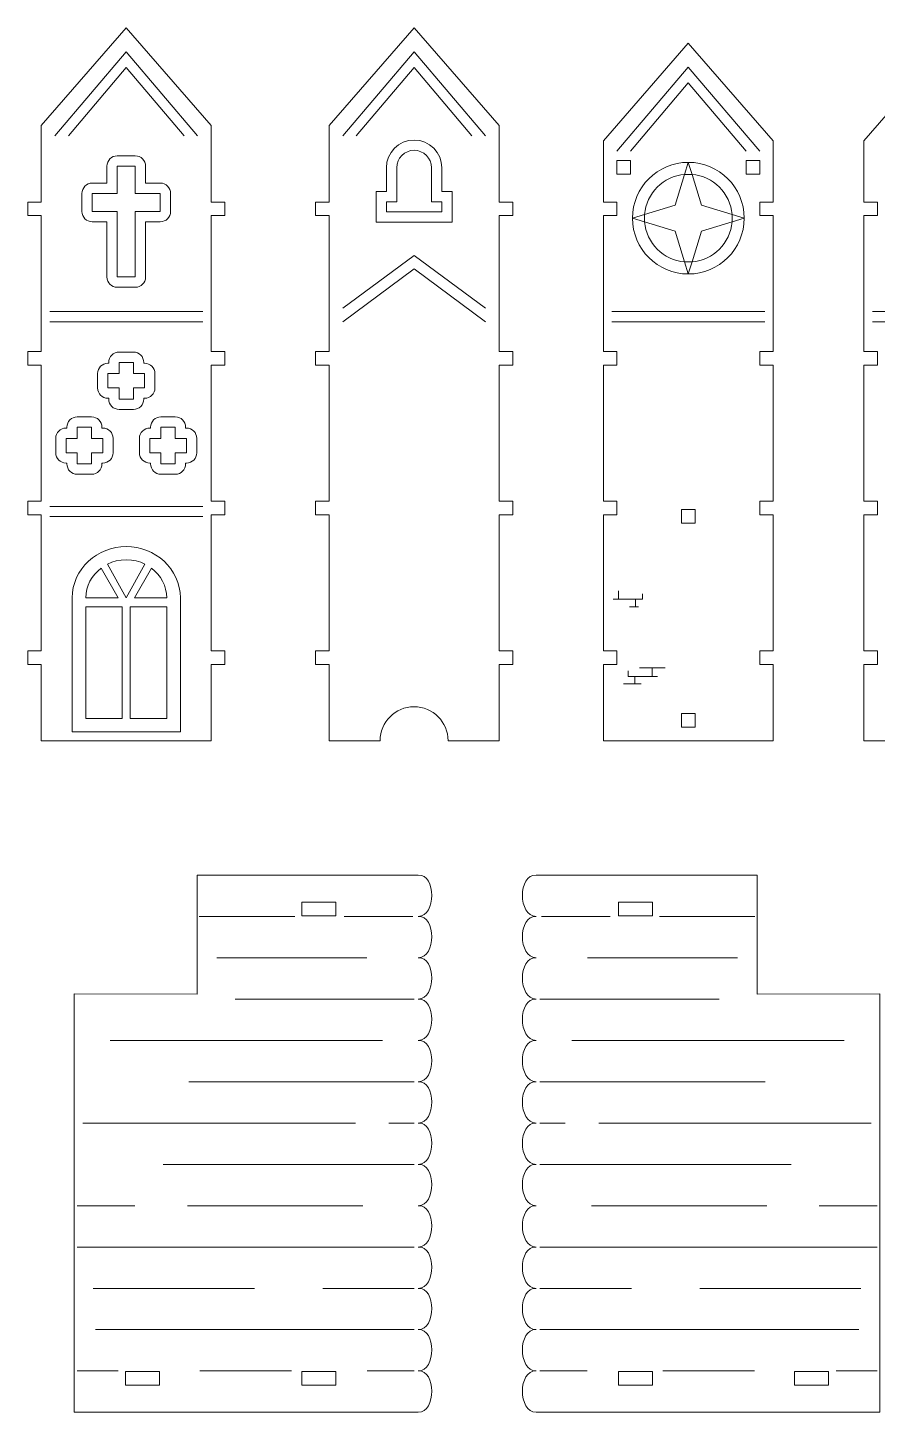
# Model space of a CAD drawing. Header units: millimetres. Extents: x -302 to 300, y -147 to 158.
# Drawn here: x -301.8 to -114.4, y -147.1 to 158.3 of the extents above; entities that cross this region are included whole.
import ezdxf

# ---------------------------------------------------------------- set-up
doc = ezdxf.new("R2010")
doc.units = ezdxf.units.MM
doc.header["$MEASUREMENT"] = 0
doc.layers.add('layer 1', color=7, linetype='Continuous')

msp = doc.modelspace()

# ---------------------------------------------------------------- linework, layer by layer
at = {"layer": 'layer 1', "color": 250, "lineweight": 9}
for points, knots in [([(-261.3289, 119.8328), (-261.3289, 125.2265), (-261.3289, 130.8281), (-261.3289, 136.6829), (-261.3289, 136.6829), (-280.079, 158.2836), (-280.079, 158.2836), (-280.079, 158.2836), (-298.8291, 136.6829), (-298.8291, 136.6829), (-298.8291, 130.8281), (-298.8291, 125.2264), (-298.8291, 119.8328), (-298.8291, 119.8328), (-301.8291, 119.8328), (-301.8291, 119.8328), (-301.8291, 119.8328), (-301.8291, 116.8328), (-301.8291, 116.8328), (-301.8291, 116.8328), (-298.8291, 116.8328), (-298.8291, 116.8328), (-298.8291, 106.1496), (-298.8291, 96.2718), (-298.8291, 86.8328), (-298.8291, 86.8328), (-301.8291, 86.8328), (-301.8291, 86.8328), (-301.8291, 86.8328), (-301.8291, 83.8328), (-301.8291, 83.8328), (-301.8291, 83.8328), (-298.8291, 83.8328), (-298.8291, 83.8328), (-298.8291, 73.5098), (-298.8291, 63.6742), (-298.8291, 53.8328), (-298.8291, 53.8328), (-301.8291, 53.8328), (-301.8291, 53.8328), (-301.8291, 53.8328), (-301.8291, 50.8328), (-301.8291, 50.8328), (-301.8291, 50.8328), (-298.8291, 50.8328), (-298.8291, 50.8328), (-298.8291, 41.0492), (-298.8291, 31.2106), (-298.8291, 20.8328), (-298.8291, 20.8328), (-301.8291, 20.8328), (-301.8291, 20.8328), (-301.8291, 20.8328), (-301.8291, 17.8328), (-301.8291, 17.8328), (-301.8291, 17.8328), (-298.8291, 17.8328), (-298.8291, 17.8328), (-298.8291, 12.396), (-298.8291, 6.8018), (-298.8291, 0.9828), (-283.2628, 0.9828), (-276.8952, 0.9828), (-261.3289, 0.9828), (-261.3289, 6.8018), (-261.3289, 12.396), (-261.3289, 17.8328), (-261.3289, 17.8328), (-258.3289, 17.8328), (-258.3289, 17.8328), (-258.3289, 17.8328), (-258.3289, 20.8328), (-258.3289, 20.8328), (-258.3289, 20.8328), (-261.3289, 20.8328), (-261.3289, 20.8328), (-261.3289, 31.2105), (-261.3289, 41.0493), (-261.3289, 50.8328), (-261.3289, 50.8328), (-258.3289, 50.8328), (-258.3289, 50.8328), (-258.3289, 50.8328), (-258.3289, 53.8328), (-258.3289, 53.8328), (-258.3289, 53.8328), (-261.3289, 53.8328), (-261.3289, 53.8328), (-261.3289, 63.6742), (-261.3289, 73.5098), (-261.3289, 83.8328), (-261.3289, 83.8328), (-258.3289, 83.8328), (-258.3289, 83.8328), (-258.3289, 83.8328), (-258.3289, 86.8328), (-258.3289, 86.8328), (-258.3289, 86.8328), (-261.3289, 86.8328), (-261.3289, 86.8328), (-261.3289, 96.2717), (-261.3289, 106.1496), (-261.3289, 116.8328), (-261.3289, 116.8328), (-258.3289, 116.8328), (-258.3289, 116.8328), (-258.3289, 116.8328), (-258.3289, 119.8328), (-258.3289, 119.8328), (-258.3289, 119.8328), (-261.3289, 119.8328), (-261.3289, 119.8328)], [0, 0, 0, 0, 0.02702703, 0.02702703, 0.02702703, 0.05405405, 0.05405405, 0.05405405, 0.08108108, 0.08108108, 0.08108108, 0.10810811, 0.10810811, 0.10810811, 0.13513514, 0.13513514, 0.13513514, 0.16216216, 0.16216216, 0.16216216, 0.18918919, 0.18918919, 0.18918919, 0.21621622, 0.21621622, 0.21621622, 0.24324324, 0.24324324, 0.24324324, 0.27027027, 0.27027027, 0.27027027, 0.2972973, 0.2972973, 0.2972973, 0.32432432, 0.32432432, 0.32432432, 0.35135135, 0.35135135, 0.35135135, 0.37837838, 0.37837838, 0.37837838, 0.40540541, 0.40540541, 0.40540541, 0.43243243, 0.43243243, 0.43243243, 0.45945946, 0.45945946, 0.45945946, 0.48648649, 0.48648649, 0.48648649, 0.51351351, 0.51351351, 0.51351351, 0.54054054, 0.54054054, 0.54054054, 0.56756757, 0.56756757, 0.56756757, 0.59459459, 0.59459459, 0.59459459, 0.62162162, 0.62162162, 0.62162162, 0.64864865, 0.64864865, 0.64864865, 0.67567568, 0.67567568, 0.67567568, 0.7027027, 0.7027027, 0.7027027, 0.72972973, 0.72972973, 0.72972973, 0.75675676, 0.75675676, 0.75675676, 0.78378378, 0.78378378, 0.78378378, 0.81081081, 0.81081081, 0.81081081, 0.83783784, 0.83783784, 0.83783784, 0.86486486, 0.86486486, 0.86486486, 0.89189189, 0.89189189, 0.89189189, 0.91891892, 0.91891892, 0.91891892, 0.94594595, 0.94594595, 0.94594595, 0.97297297, 0.97297297, 0.97297297, 1, 1, 1, 1]), ([(-194.8287, 116.8328), (-194.8287, 116.8328), (-197.8287, 116.8328), (-197.8287, 116.8328), (-197.8287, 107.2965), (-197.8287, 97.1333), (-197.8287, 86.8328), (-197.8287, 86.8328), (-194.8287, 86.8328), (-194.8287, 86.8328), (-194.8287, 86.8328), (-194.8287, 83.8328), (-194.8287, 83.8328), (-194.8287, 83.8328), (-197.8287, 83.8328), (-197.8287, 83.8328), (-197.8287, 73.7667), (-197.8287, 63.6153), (-197.8287, 53.8328), (-197.8287, 53.8328), (-194.8287, 53.8328), (-194.8287, 53.8328), (-194.8287, 53.8328), (-194.8287, 50.8328), (-194.8287, 50.8328), (-194.8287, 50.8328), (-197.8287, 50.8328), (-197.8287, 50.8328), (-197.8287, 40.1227), (-197.8287, 29.919), (-197.8287, 20.8328), (-197.8287, 20.8328), (-194.8287, 20.8328), (-194.8287, 20.8328), (-194.8287, 20.8328), (-194.8287, 17.8328), (-194.8287, 17.8328), (-194.8287, 17.8328), (-197.8287, 17.8328), (-197.8287, 17.8328), (-197.8287, 11.5401), (-197.8287, 5.8498), (-197.8287, 0.9828), (-197.8287, 0.9828), (-209.0788, 0.9828), (-209.0788, 0.9828), (-209.0788, 5.1249), (-212.4367, 8.4828), (-216.5788, 8.4828), (-220.7209, 8.4828), (-224.0788, 5.1249), (-224.0788, 0.9828), (-224.0788, 0.9828), (-235.3289, 0.9828), (-235.3289, 0.9828), (-235.3289, 5.8497), (-235.3289, 11.5401), (-235.3289, 17.8328), (-235.3289, 17.8328), (-238.3289, 17.8328), (-238.3289, 17.8328), (-238.3289, 17.8328), (-238.3289, 20.8328), (-238.3289, 20.8328), (-238.3289, 20.8328), (-235.3289, 20.8328), (-235.3289, 20.8328), (-235.3289, 29.919), (-235.3289, 40.1227), (-235.3289, 50.8328), (-235.3289, 50.8328), (-238.3289, 50.8328), (-238.3289, 50.8328), (-238.3289, 50.8328), (-238.3289, 53.8328), (-238.3289, 53.8328), (-238.3289, 53.8328), (-235.3289, 53.8328), (-235.3289, 53.8328), (-235.3289, 63.6152), (-235.3289, 73.7667), (-235.3289, 83.8328), (-235.3289, 83.8328), (-238.3289, 83.8328), (-238.3289, 83.8328), (-238.3289, 83.8328), (-238.3289, 86.8328), (-238.3289, 86.8328), (-238.3289, 86.8328), (-235.3289, 86.8328), (-235.3289, 86.8328), (-235.3289, 97.1332), (-235.3289, 107.2965), (-235.3289, 116.8328), (-235.3289, 116.8328), (-238.3289, 116.8328), (-238.3289, 116.8328), (-238.3289, 116.8328), (-238.3289, 119.8328), (-238.3289, 119.8328), (-238.3289, 119.8328), (-235.3289, 119.8328), (-235.3289, 119.8328), (-235.3289, 125.7605), (-235.3289, 131.4181), (-235.3289, 136.6829), (-235.3289, 136.6829), (-216.5788, 158.2836), (-216.5788, 158.2836), (-216.5788, 158.2836), (-197.8287, 136.6829), (-197.8287, 136.6829), (-197.8287, 131.4181), (-197.8287, 125.7605), (-197.8287, 119.8328), (-197.8287, 119.8328), (-194.8287, 119.8328), (-194.8287, 119.8328), (-194.8287, 119.8328), (-194.8287, 116.8328), (-194.8287, 116.8328)], [0, 0, 0, 0, 0.025, 0.025, 0.025, 0.05, 0.05, 0.05, 0.075, 0.075, 0.075, 0.1, 0.1, 0.1, 0.125, 0.125, 0.125, 0.15, 0.15, 0.15, 0.175, 0.175, 0.175, 0.2, 0.2, 0.2, 0.225, 0.225, 0.225, 0.25, 0.25, 0.25, 0.275, 0.275, 0.275, 0.3, 0.3, 0.3, 0.325, 0.325, 0.325, 0.35, 0.35, 0.35, 0.375, 0.375, 0.375, 0.4, 0.4, 0.4, 0.425, 0.425, 0.425, 0.45, 0.45, 0.45, 0.475, 0.475, 0.475, 0.5, 0.5, 0.5, 0.525, 0.525, 0.525, 0.55, 0.55, 0.55, 0.575, 0.575, 0.575, 0.6, 0.6, 0.6, 0.625, 0.625, 0.625, 0.65, 0.65, 0.65, 0.675, 0.675, 0.675, 0.7, 0.7, 0.7, 0.725, 0.725, 0.725, 0.75, 0.75, 0.75, 0.775, 0.775, 0.775, 0.8, 0.8, 0.8, 0.825, 0.825, 0.825, 0.85, 0.85, 0.85, 0.875, 0.875, 0.875, 0.9, 0.9, 0.9, 0.925, 0.925, 0.925, 0.95, 0.95, 0.95, 0.975, 0.975, 0.975, 1, 1, 1, 1]), ([(-137.3287, 133.3329), (-137.3287, 133.3329), (-156.0787, 154.8836), (-156.0787, 154.8836), (-156.0787, 154.8836), (-174.8287, 133.3329), (-174.8287, 133.3329), (-174.8287, 128.7137), (-174.8286, 124.2178), (-174.8286, 119.8328), (-174.8286, 119.8328), (-171.8286, 119.8328), (-171.8286, 119.8328), (-171.8286, 119.8328), (-171.8286, 116.8328), (-171.8286, 116.8328), (-171.8286, 116.8328), (-174.8286, 116.8328), (-174.8286, 116.8328), (-174.8286, 106.2492), (-174.8286, 96.3093), (-174.8286, 86.8328), (-174.8286, 86.8328), (-171.8286, 86.8328), (-171.8286, 86.8328), (-171.8286, 86.8328), (-171.8286, 83.8328), (-171.8286, 83.8328), (-171.8286, 83.8328), (-174.8286, 83.8328), (-174.8286, 83.8328), (-174.8286, 73.3637), (-174.8286, 63.4476), (-174.8286, 53.8328), (-174.8286, 53.8328), (-171.8286, 53.8328), (-171.8286, 53.8328), (-171.8286, 53.8328), (-171.8286, 50.8328), (-171.8286, 50.8328), (-171.8286, 50.8328), (-174.8286, 50.8328), (-174.8286, 50.8328), (-174.8286, 40.6208), (-174.8286, 30.7232), (-174.8286, 20.8328), (-174.8286, 20.8328), (-171.8286, 20.8328), (-171.8286, 20.8328), (-171.8286, 20.8328), (-171.8286, 17.8328), (-171.8286, 17.8328), (-171.8286, 17.8328), (-174.8286, 17.8328), (-174.8286, 17.8328), (-174.8286, 12.2422), (-174.8286, 6.644), (-174.8286, 0.9828), (-174.8286, 0.9828), (-137.3287, 0.9828), (-137.3287, 0.9828), (-137.3287, 6.644), (-137.3287, 12.2422), (-137.3287, 17.8328), (-137.3287, 17.8328), (-140.3287, 17.8328), (-140.3287, 17.8328), (-140.3287, 17.8328), (-140.3287, 20.8328), (-140.3287, 20.8328), (-140.3287, 20.8328), (-137.3287, 20.8328), (-137.3287, 20.8328), (-137.3287, 30.7231), (-137.3287, 40.6208), (-137.3287, 50.8328), (-137.3287, 50.8328), (-140.3287, 50.8328), (-140.3287, 50.8328), (-140.3287, 50.8328), (-140.3287, 53.8328), (-140.3287, 53.8328), (-140.3287, 53.8328), (-137.3287, 53.8328), (-137.3287, 53.8328), (-137.3287, 63.4476), (-137.3287, 73.3637), (-137.3287, 83.8328), (-137.3287, 83.8328), (-140.3287, 83.8328), (-140.3287, 83.8328), (-140.3287, 83.8328), (-140.3287, 86.8328), (-140.3287, 86.8328), (-140.3287, 86.8328), (-137.3287, 86.8328), (-137.3287, 86.8328), (-137.3287, 96.3094), (-137.3287, 106.2492), (-137.3287, 116.8328), (-137.3287, 116.8328), (-140.3287, 116.8328), (-140.3287, 116.8328), (-140.3287, 116.8328), (-140.3287, 119.8328), (-140.3287, 119.8328), (-140.3287, 119.8328), (-137.3287, 119.8328), (-137.3287, 119.8328), (-137.3287, 124.2178), (-137.3287, 128.7137), (-137.3287, 133.3329)], [0, 0, 0, 0, 0.02702703, 0.02702703, 0.02702703, 0.05405405, 0.05405405, 0.05405405, 0.08108108, 0.08108108, 0.08108108, 0.10810811, 0.10810811, 0.10810811, 0.13513514, 0.13513514, 0.13513514, 0.16216216, 0.16216216, 0.16216216, 0.18918919, 0.18918919, 0.18918919, 0.21621622, 0.21621622, 0.21621622, 0.24324324, 0.24324324, 0.24324324, 0.27027027, 0.27027027, 0.27027027, 0.2972973, 0.2972973, 0.2972973, 0.32432432, 0.32432432, 0.32432432, 0.35135135, 0.35135135, 0.35135135, 0.37837838, 0.37837838, 0.37837838, 0.40540541, 0.40540541, 0.40540541, 0.43243243, 0.43243243, 0.43243243, 0.45945946, 0.45945946, 0.45945946, 0.48648649, 0.48648649, 0.48648649, 0.51351351, 0.51351351, 0.51351351, 0.54054054, 0.54054054, 0.54054054, 0.56756757, 0.56756757, 0.56756757, 0.59459459, 0.59459459, 0.59459459, 0.62162162, 0.62162162, 0.62162162, 0.64864865, 0.64864865, 0.64864865, 0.67567568, 0.67567568, 0.67567568, 0.7027027, 0.7027027, 0.7027027, 0.72972973, 0.72972973, 0.72972973, 0.75675676, 0.75675676, 0.75675676, 0.78378378, 0.78378378, 0.78378378, 0.81081081, 0.81081081, 0.81081081, 0.83783784, 0.83783784, 0.83783784, 0.86486486, 0.86486486, 0.86486486, 0.89189189, 0.89189189, 0.89189189, 0.91891892, 0.91891892, 0.91891892, 0.94594595, 0.94594595, 0.94594595, 0.97297297, 0.97297297, 0.97297297, 1, 1, 1, 1]), ([(-79.8287, 133.3329), (-79.8287, 133.3329), (-98.5787, 154.8836), (-98.5787, 154.8836), (-98.5787, 154.8836), (-117.3287, 133.3329), (-117.3287, 133.3329), (-117.3287, 129.0774), (-117.3286, 124.5542), (-117.3286, 119.8328), (-117.3286, 119.8328), (-114.3286, 119.8328), (-114.3286, 119.8328), (-114.3286, 119.8328), (-114.3286, 116.8328), (-114.3286, 116.8328), (-114.3286, 116.8328), (-117.3286, 116.8328), (-117.3286, 116.8328), (-117.3286, 107.3687), (-117.3286, 97.1913), (-117.3286, 86.8328), (-117.3286, 86.8328), (-114.3286, 86.8328), (-114.3286, 86.8328), (-114.3286, 86.8328), (-114.3286, 83.8328), (-114.3286, 83.8328), (-114.3286, 83.8328), (-117.3286, 83.8328), (-117.3286, 83.8328), (-117.3286, 73.794), (-117.3286, 63.6339), (-117.3286, 53.8328), (-117.3286, 53.8328), (-114.3286, 53.8328), (-114.3286, 53.8328), (-114.3286, 53.8328), (-114.3286, 50.8328), (-114.3286, 50.8328), (-114.3286, 50.8328), (-117.3286, 50.8328), (-117.3286, 50.8328), (-117.3286, 40.1237), (-117.3286, 29.9098), (-117.3286, 20.8328), (-117.3286, 20.8328), (-114.3286, 20.8328), (-114.3286, 20.8328), (-114.3286, 20.8328), (-114.3286, 17.8328), (-114.3286, 17.8328), (-114.3286, 17.8328), (-117.3286, 17.8328), (-117.3286, 17.8328), (-117.3286, 11.517), (-117.3286, 5.8216), (-117.3286, 0.9828), (-117.3286, 0.9828), (-79.8287, 0.9828), (-79.8287, 0.9828), (-79.8287, 5.8216), (-79.8287, 11.517), (-79.8287, 17.8328), (-79.8287, 17.8328), (-82.8287, 17.8328), (-82.8287, 17.8328), (-82.8287, 17.8328), (-82.8287, 20.8328), (-82.8287, 20.8328), (-82.8287, 20.8328), (-79.8287, 20.8328), (-79.8287, 20.8328), (-79.8287, 29.9098), (-79.8287, 40.1237), (-79.8287, 50.8328), (-79.8287, 50.8328), (-82.8287, 50.8328), (-82.8287, 50.8328), (-82.8287, 50.8328), (-82.8287, 53.8328), (-82.8287, 53.8328), (-82.8287, 53.8328), (-79.8287, 53.8328), (-79.8287, 53.8328), (-79.8287, 63.6339), (-79.8287, 73.794), (-79.8287, 83.8328), (-79.8287, 83.8328), (-82.8287, 83.8328), (-82.8287, 83.8328), (-82.8287, 83.8328), (-82.8287, 86.8328), (-82.8287, 86.8328), (-82.8287, 86.8328), (-79.8287, 86.8328), (-79.8287, 86.8328), (-79.8287, 97.1913), (-79.8287, 107.3687), (-79.8287, 116.8328), (-79.8287, 116.8328), (-82.8287, 116.8328), (-82.8287, 116.8328), (-82.8287, 116.8328), (-82.8287, 119.8328), (-82.8287, 119.8328), (-82.8287, 119.8328), (-79.8287, 119.8328), (-79.8287, 119.8328), (-79.8287, 124.5542), (-79.8287, 129.0774), (-79.8287, 133.3329)], [0, 0, 0, 0, 0.02702703, 0.02702703, 0.02702703, 0.05405405, 0.05405405, 0.05405405, 0.08108108, 0.08108108, 0.08108108, 0.10810811, 0.10810811, 0.10810811, 0.13513514, 0.13513514, 0.13513514, 0.16216216, 0.16216216, 0.16216216, 0.18918919, 0.18918919, 0.18918919, 0.21621622, 0.21621622, 0.21621622, 0.24324324, 0.24324324, 0.24324324, 0.27027027, 0.27027027, 0.27027027, 0.2972973, 0.2972973, 0.2972973, 0.32432432, 0.32432432, 0.32432432, 0.35135135, 0.35135135, 0.35135135, 0.37837838, 0.37837838, 0.37837838, 0.40540541, 0.40540541, 0.40540541, 0.43243243, 0.43243243, 0.43243243, 0.45945946, 0.45945946, 0.45945946, 0.48648649, 0.48648649, 0.48648649, 0.51351351, 0.51351351, 0.51351351, 0.54054054, 0.54054054, 0.54054054, 0.56756757, 0.56756757, 0.56756757, 0.59459459, 0.59459459, 0.59459459, 0.62162162, 0.62162162, 0.62162162, 0.64864865, 0.64864865, 0.64864865, 0.67567568, 0.67567568, 0.67567568, 0.7027027, 0.7027027, 0.7027027, 0.72972973, 0.72972973, 0.72972973, 0.75675676, 0.75675676, 0.75675676, 0.78378378, 0.78378378, 0.78378378, 0.81081081, 0.81081081, 0.81081081, 0.83783784, 0.83783784, 0.83783784, 0.86486486, 0.86486486, 0.86486486, 0.89189189, 0.89189189, 0.89189189, 0.91891892, 0.91891892, 0.91891892, 0.94594595, 0.94594595, 0.94594595, 0.97297297, 0.97297297, 0.97297297, 1, 1, 1, 1]), ([(-220.4243, 119.9059), (-220.4243, 119.9059), (-222.7043, 119.9059), (-222.7043, 119.9059), (-222.7043, 119.9059), (-222.7043, 117.6672), (-222.7043, 117.6672), (-222.7043, 117.6672), (-210.4533, 117.6672), (-210.4533, 117.6672), (-210.4533, 117.6672), (-210.4533, 119.9059), (-210.4533, 119.9059), (-210.4533, 119.9059), (-212.7333, 119.9059), (-212.7333, 119.9059), (-212.7333, 119.9059), (-212.7333, 127.3924), (-212.7333, 127.3924), (-212.7333, 129.5073), (-214.4638, 131.2379), (-216.5788, 131.2379), (-218.6938, 131.2379), (-220.4243, 129.5073), (-220.4243, 127.3924), (-220.4243, 127.3924), (-220.4243, 119.9059), (-220.4243, 119.9059)], [0, 0, 0, 0, 0.11111111, 0.11111111, 0.11111111, 0.22222222, 0.22222222, 0.22222222, 0.33333333, 0.33333333, 0.33333333, 0.44444444, 0.44444444, 0.44444444, 0.55555556, 0.55555556, 0.55555556, 0.66666667, 0.66666667, 0.66666667, 0.77777778, 0.77777778, 0.77777778, 0.88888889, 0.88888889, 0.88888889, 1, 1, 1, 1]), ([(-171.8286, 125.9829), (-171.8286, 125.9829), (-168.8286, 125.9829), (-168.8286, 125.9829), (-168.8286, 125.9829), (-168.8286, 128.9829), (-168.8286, 128.9829), (-168.8286, 128.9829), (-171.8286, 128.9829), (-171.8286, 128.9829), (-171.8286, 128.9829), (-171.8286, 125.9829), (-171.8286, 125.9829)], [0, 0, 0, 0, 0.25, 0.25, 0.25, 0.5, 0.5, 0.5, 0.75, 0.75, 0.75, 1, 1, 1, 1]), ([(-140.3287, 125.9829), (-140.3287, 125.9829), (-143.3287, 125.9829), (-143.3287, 125.9829), (-143.3287, 125.9829), (-143.3287, 128.9829), (-143.3287, 128.9829), (-143.3287, 128.9829), (-140.3287, 128.9829), (-140.3287, 128.9829), (-140.3287, 128.9829), (-140.3287, 125.9829), (-140.3287, 125.9829)], [0, 0, 0, 0, 0.25, 0.25, 0.25, 0.5, 0.5, 0.5, 0.75, 0.75, 0.75, 1, 1, 1, 1]), ([(-282.0634, 103.2925), (-282.0634, 103.2925), (-282.0634, 117.7526), (-282.0634, 117.7526), (-282.0634, 117.7526), (-287.5791, 117.7526), (-287.5791, 117.7526), (-287.5791, 117.7526), (-287.5791, 121.7213), (-287.5791, 121.7213), (-287.5791, 121.7213), (-282.0634, 121.7213), (-282.0634, 121.7213), (-282.0634, 121.7213), (-282.0634, 127.7401), (-282.0634, 127.7401), (-282.0634, 127.7401), (-278.0947, 127.7401), (-278.0947, 127.7401), (-278.0947, 127.7401), (-278.0947, 121.7213), (-278.0947, 121.7213), (-278.0947, 121.7213), (-272.5791, 121.7213), (-272.5791, 121.7213), (-272.5791, 121.7213), (-272.5791, 117.7526), (-272.5791, 117.7526), (-272.5791, 117.7526), (-278.0947, 117.7526), (-278.0947, 117.7526), (-278.0947, 117.7526), (-278.0947, 103.2925), (-278.0947, 103.2925), (-278.0947, 103.2925), (-282.0634, 103.2925), (-282.0634, 103.2925)], [0, 0, 0, 0, 0.08333333, 0.08333333, 0.08333333, 0.16666667, 0.16666667, 0.16666667, 0.25, 0.25, 0.25, 0.33333333, 0.33333333, 0.33333333, 0.41666667, 0.41666667, 0.41666667, 0.5, 0.5, 0.5, 0.58333333, 0.58333333, 0.58333333, 0.66666667, 0.66666667, 0.66666667, 0.75, 0.75, 0.75, 0.83333333, 0.83333333, 0.83333333, 0.91666667, 0.91666667, 0.91666667, 1, 1, 1, 1]), ([(-156.8995, 125.9103), (-156.8995, 125.9103), (-158.9723, 119.1628), (-158.9723, 119.1628), (-158.9723, 119.1628), (-165.7197, 117.0901), (-165.7197, 117.0901), (-165.3284, 121.7822), (-161.5911, 125.517), (-156.8995, 125.9103)], [0, 0, 0, 0, 0.33333333, 0.33333333, 0.33333333, 0.66666667, 0.66666667, 0.66666667, 1, 1, 1, 1]), ([(-155.2578, 125.9103), (-155.2578, 125.9103), (-153.185, 119.1628), (-153.185, 119.1628), (-153.185, 119.1628), (-146.4376, 117.0901), (-146.4376, 117.0901), (-146.8289, 121.7822), (-150.5662, 125.517), (-155.2578, 125.9103)], [0, 0, 0, 0, 0.33333333, 0.33333333, 0.33333333, 0.66666667, 0.66666667, 0.66666667, 1, 1, 1, 1]), ([(-156.8995, 106.6275), (-156.8995, 106.6275), (-158.9723, 113.375), (-158.9723, 113.375), (-158.9723, 113.375), (-165.7197, 115.4477), (-165.7197, 115.4477), (-165.3284, 110.7557), (-161.5911, 107.0208), (-156.8995, 106.6275)], [0, 0, 0, 0, 0.33333333, 0.33333333, 0.33333333, 0.66666667, 0.66666667, 0.66666667, 1, 1, 1, 1]), ([(-155.2578, 106.6275), (-155.2578, 106.6275), (-153.185, 113.375), (-153.185, 113.375), (-153.185, 113.375), (-146.4376, 115.4477), (-146.4376, 115.4477), (-146.8289, 110.7557), (-150.5662, 107.0208), (-155.2578, 106.6275)], [0, 0, 0, 0, 0.33333333, 0.33333333, 0.33333333, 0.66666667, 0.66666667, 0.66666667, 1, 1, 1, 1]), ([(-278.4915, 76.3491), (-278.4915, 76.3491), (-278.4915, 78.8098), (-278.4915, 78.8098), (-278.4915, 78.8098), (-276.0309, 78.8098), (-276.0309, 78.8098), (-276.0309, 78.8098), (-276.0309, 81.9848), (-276.0309, 81.9848), (-276.0309, 81.9848), (-278.4915, 81.9848), (-278.4915, 81.9848), (-278.4915, 81.9848), (-278.4915, 84.4454), (-278.4915, 84.4454), (-278.4915, 84.4454), (-281.6665, 84.4454), (-281.6665, 84.4454), (-281.6665, 84.4454), (-281.6665, 81.9848), (-281.6665, 81.9848), (-281.6665, 81.9848), (-284.1271, 81.9848), (-284.1271, 81.9848), (-284.1271, 81.9848), (-284.1271, 78.8098), (-284.1271, 78.8098), (-284.1271, 78.8098), (-281.6665, 78.8098), (-281.6665, 78.8098), (-281.6665, 78.8098), (-281.6665, 76.3491), (-281.6665, 76.3491), (-281.6665, 76.3491), (-278.4915, 76.3491), (-278.4915, 76.3491)], [0, 0, 0, 0, 0.08333333, 0.08333333, 0.08333333, 0.16666667, 0.16666667, 0.16666667, 0.25, 0.25, 0.25, 0.33333333, 0.33333333, 0.33333333, 0.41666667, 0.41666667, 0.41666667, 0.5, 0.5, 0.5, 0.58333333, 0.58333333, 0.58333333, 0.66666667, 0.66666667, 0.66666667, 0.75, 0.75, 0.75, 0.83333333, 0.83333333, 0.83333333, 0.91666667, 0.91666667, 0.91666667, 1, 1, 1, 1]), ([(-290.9005, 62.0616), (-290.9005, 62.0616), (-290.9005, 64.5222), (-290.9005, 64.5222), (-290.9005, 64.5222), (-293.3612, 64.5222), (-293.3612, 64.5222), (-293.3612, 64.5222), (-293.3612, 67.6972), (-293.3612, 67.6972), (-293.3612, 67.6972), (-290.9005, 67.6972), (-290.9005, 67.6972), (-290.9005, 67.6972), (-290.9005, 70.1578), (-290.9005, 70.1578), (-290.9005, 70.1578), (-287.7256, 70.1578), (-287.7256, 70.1578), (-287.7256, 70.1578), (-287.7256, 67.6972), (-287.7256, 67.6972), (-287.7256, 67.6972), (-285.265, 67.6972), (-285.265, 67.6972), (-285.265, 67.6972), (-285.265, 64.5222), (-285.265, 64.5222), (-285.265, 64.5222), (-287.7256, 64.5222), (-287.7256, 64.5222), (-287.7256, 64.5222), (-287.7256, 62.0616), (-287.7256, 62.0616), (-287.7256, 62.0616), (-290.9005, 62.0616), (-290.9005, 62.0616)], [0, 0, 0, 0, 0.08333333, 0.08333333, 0.08333333, 0.16666667, 0.16666667, 0.16666667, 0.25, 0.25, 0.25, 0.33333333, 0.33333333, 0.33333333, 0.41666667, 0.41666667, 0.41666667, 0.5, 0.5, 0.5, 0.58333333, 0.58333333, 0.58333333, 0.66666667, 0.66666667, 0.66666667, 0.75, 0.75, 0.75, 0.83333333, 0.83333333, 0.83333333, 0.91666667, 0.91666667, 0.91666667, 1, 1, 1, 1]), ([(-272.4324, 62.0616), (-272.4324, 62.0616), (-272.4324, 64.5222), (-272.4324, 64.5222), (-272.4324, 64.5222), (-274.8931, 64.5222), (-274.8931, 64.5222), (-274.8931, 64.5222), (-274.8931, 67.6972), (-274.8931, 67.6972), (-274.8931, 67.6972), (-272.4324, 67.6972), (-272.4324, 67.6972), (-272.4324, 67.6972), (-272.4324, 70.1578), (-272.4324, 70.1578), (-272.4324, 70.1578), (-269.2575, 70.1578), (-269.2575, 70.1578), (-269.2575, 70.1578), (-269.2575, 67.6972), (-269.2575, 67.6972), (-269.2575, 67.6972), (-266.7969, 67.6972), (-266.7969, 67.6972), (-266.7969, 67.6972), (-266.7969, 64.5222), (-266.7969, 64.5222), (-266.7969, 64.5222), (-269.2575, 64.5222), (-269.2575, 64.5222), (-269.2575, 64.5222), (-269.2575, 62.0616), (-269.2575, 62.0616), (-269.2575, 62.0616), (-272.4324, 62.0616), (-272.4324, 62.0616)], [0, 0, 0, 0, 0.08333333, 0.08333333, 0.08333333, 0.16666667, 0.16666667, 0.16666667, 0.25, 0.25, 0.25, 0.33333333, 0.33333333, 0.33333333, 0.41666667, 0.41666667, 0.41666667, 0.5, 0.5, 0.5, 0.58333333, 0.58333333, 0.58333333, 0.66666667, 0.66666667, 0.66666667, 0.75, 0.75, 0.75, 0.83333333, 0.83333333, 0.83333333, 0.91666667, 0.91666667, 0.91666667, 1, 1, 1, 1]), ([(-154.5787, 49.0076), (-154.5787, 49.0076), (-157.5787, 49.0076), (-157.5787, 49.0076), (-157.5787, 49.0076), (-157.5787, 52.0076), (-157.5787, 52.0076), (-157.5787, 52.0076), (-154.5787, 52.0076), (-154.5787, 52.0076), (-154.5787, 52.0076), (-154.5787, 49.0076), (-154.5787, 49.0076)], [0, 0, 0, 0, 0.25, 0.25, 0.25, 0.5, 0.5, 0.5, 0.75, 0.75, 0.75, 1, 1, 1, 1]), ([(-284.2099, 39.915), (-284.2099, 39.915), (-280.0791, 32.4847), (-280.0791, 32.4847), (-280.0791, 32.4847), (-275.9483, 39.915), (-275.9483, 39.915), (-278.2112, 41.253), (-281.9469, 41.2528), (-284.2099, 39.915)], [0, 0, 0, 0, 0.33333333, 0.33333333, 0.33333333, 0.66666667, 0.66666667, 0.66666667, 1, 1, 1, 1]), ([(-281.8952, 32.4847), (-281.8952, 32.4847), (-285.6527, 39.0565), (-285.6527, 39.0565), (-287.6927, 37.5073), (-289.0049, 35.1326), (-289.0049, 32.4847), (-289.0049, 32.4847), (-281.8952, 32.4847), (-281.8952, 32.4847)], [0, 0, 0, 0, 0.33333333, 0.33333333, 0.33333333, 0.66666667, 0.66666667, 0.66666667, 1, 1, 1, 1]), ([(-278.2629, 32.4847), (-278.2629, 32.4847), (-274.5055, 39.0565), (-274.5055, 39.0565), (-272.4655, 37.5073), (-271.1531, 35.1326), (-271.1531, 32.4847), (-271.1531, 32.4847), (-278.2629, 32.4847), (-278.2629, 32.4847)], [0, 0, 0, 0, 0.33333333, 0.33333333, 0.33333333, 0.66666667, 0.66666667, 0.66666667, 1, 1, 1, 1]), ([(-289.0051, 5.9004), (-289.0051, 5.9004), (-289.0051, 30.5039), (-289.0051, 30.5039), (-289.0051, 30.5039), (-280.9732, 30.5039), (-280.9732, 30.5039), (-280.9732, 30.5039), (-280.9732, 5.9004), (-280.9732, 5.9004), (-280.9732, 5.9004), (-289.0051, 5.9004), (-289.0051, 5.9004)], [0, 0, 0, 0, 0.25, 0.25, 0.25, 0.5, 0.5, 0.5, 0.75, 0.75, 0.75, 1, 1, 1, 1]), ([(-279.1851, 5.9004), (-279.1851, 5.9004), (-279.1851, 30.5039), (-279.1851, 30.5039), (-279.1851, 30.5039), (-271.1532, 30.5039), (-271.1532, 30.5039), (-271.1532, 30.5039), (-271.1532, 5.9004), (-271.1532, 5.9004), (-271.1532, 5.9004), (-279.1851, 5.9004), (-279.1851, 5.9004)], [0, 0, 0, 0, 0.25, 0.25, 0.25, 0.5, 0.5, 0.5, 0.75, 0.75, 0.75, 1, 1, 1, 1]), ([(-154.5787, 3.9829), (-154.5787, 3.9829), (-157.5787, 3.9829), (-157.5787, 3.9829), (-157.5787, 3.9829), (-157.5787, 6.9829), (-157.5787, 6.9829), (-157.5787, 6.9829), (-154.5787, 6.9829), (-154.5787, 6.9829), (-154.5787, 6.9829), (-154.5787, 3.9829), (-154.5787, 3.9829)], [0, 0, 0, 0, 0.25, 0.25, 0.25, 0.5, 0.5, 0.5, 0.75, 0.75, 0.75, 1, 1, 1, 1]), ([(-291.5441, -54.8402), (-291.5441, -54.8402), (-291.5442, -147.1398), (-291.5442, -147.1398), (-291.5442, -147.1398), (-215.6689, -147.1398), (-215.6689, -147.1398), (-211.6789, -147.1398), (-211.6789, -137.7733), (-215.6689, -138.0226), (-211.6789, -138.0226), (-211.6789, -128.6561), (-215.6689, -128.9083), (-211.6789, -128.9083), (-211.6789, -119.5419), (-215.6689, -119.794), (-211.6789, -119.794), (-211.6789, -110.4275), (-215.6689, -110.6796), (-211.6789, -110.6796), (-211.6789, -101.3132), (-215.6689, -101.5652), (-211.6789, -101.5652), (-211.6789, -92.1988), (-215.6689, -92.4509), (-211.6789, -92.4509), (-211.6789, -83.0845), (-215.6689, -83.3337), (-211.6789, -83.3337), (-211.6789, -73.9673), (-215.6689, -74.2194), (-211.6789, -74.2194), (-211.6789, -64.853), (-215.6689, -65.1051), (-211.6789, -65.1051), (-211.6789, -55.7386), (-215.6689, -55.9907), (-211.6789, -55.9907), (-211.6789, -46.6243), (-215.6689, -46.8763), (-211.6789, -46.8763), (-211.6789, -37.5099), (-215.6689, -37.7619), (-211.6789, -37.7619), (-211.6789, -28.3957), (-215.6689, -28.6449), (-215.6689, -28.6449), (-264.4364, -28.6399), (-264.4364, -28.6399), (-264.4364, -28.6399), (-264.4364, -54.8853), (-264.4364, -54.8853), (-264.4364, -54.8853), (-291.5441, -54.8402), (-291.5441, -54.8402)], [0, 0, 0, 0, 0.05555556, 0.05555556, 0.05555556, 0.11111111, 0.11111111, 0.11111111, 0.16666667, 0.16666667, 0.16666667, 0.22222222, 0.22222222, 0.22222222, 0.27777778, 0.27777778, 0.27777778, 0.33333333, 0.33333333, 0.33333333, 0.38888889, 0.38888889, 0.38888889, 0.44444444, 0.44444444, 0.44444444, 0.5, 0.5, 0.5, 0.55555556, 0.55555556, 0.55555556, 0.61111111, 0.61111111, 0.61111111, 0.66666667, 0.66666667, 0.66666667, 0.72222222, 0.72222222, 0.72222222, 0.77777778, 0.77777778, 0.77777778, 0.83333333, 0.83333333, 0.83333333, 0.88888889, 0.88888889, 0.88888889, 0.94444444, 0.94444444, 0.94444444, 1, 1, 1, 1]), ([(-113.8086, -54.8402), (-113.8086, -54.8402), (-113.8086, -147.1398), (-113.8086, -147.1398), (-113.8086, -147.1398), (-189.6839, -147.1398), (-189.6839, -147.1398), (-193.6739, -147.1398), (-193.6739, -137.7733), (-189.6839, -138.0226), (-193.6739, -138.0226), (-193.6739, -128.6561), (-189.6839, -128.9083), (-193.6739, -128.9083), (-193.6739, -119.5419), (-189.6839, -119.794), (-193.6739, -119.794), (-193.6739, -110.4275), (-189.6839, -110.6796), (-193.6739, -110.6796), (-193.6739, -101.3132), (-189.6839, -101.5652), (-193.6739, -101.5652), (-193.6738, -92.1988), (-189.6839, -92.4509), (-193.6739, -92.4509), (-193.6738, -83.0845), (-189.6838, -83.3337), (-193.6738, -83.3337), (-193.6738, -73.9673), (-189.6838, -74.2194), (-193.6738, -74.2194), (-193.6738, -64.853), (-189.6838, -65.1051), (-193.6738, -65.1051), (-193.6738, -55.7386), (-189.6838, -55.9907), (-193.6738, -55.9907), (-193.6738, -46.6243), (-189.6838, -46.8763), (-193.6738, -46.8763), (-193.6738, -37.5099), (-189.6838, -37.7619), (-193.6738, -37.7619), (-193.6738, -28.3957), (-189.6838, -28.6449), (-189.6838, -28.6449), (-140.9163, -28.6399), (-140.9163, -28.6399), (-140.9163, -28.6399), (-140.9163, -54.8853), (-140.9163, -54.8853), (-140.9163, -54.8853), (-113.8086, -54.8402), (-113.8086, -54.8402)], [0, 0, 0, 0, 0.05555556, 0.05555556, 0.05555556, 0.11111111, 0.11111111, 0.11111111, 0.16666667, 0.16666667, 0.16666667, 0.22222222, 0.22222222, 0.22222222, 0.27777778, 0.27777778, 0.27777778, 0.33333333, 0.33333333, 0.33333333, 0.38888889, 0.38888889, 0.38888889, 0.44444444, 0.44444444, 0.44444444, 0.5, 0.5, 0.5, 0.55555556, 0.55555556, 0.55555556, 0.61111111, 0.61111111, 0.61111111, 0.66666667, 0.66666667, 0.66666667, 0.72222222, 0.72222222, 0.72222222, 0.77777778, 0.77777778, 0.77777778, 0.83333333, 0.83333333, 0.83333333, 0.88888889, 0.88888889, 0.88888889, 0.94444444, 0.94444444, 0.94444444, 1, 1, 1, 1]), ([(-241.3361, -37.6398), (-241.3361, -37.6398), (-241.3362, -34.6398), (-241.3362, -34.6398), (-241.3362, -34.6398), (-233.8362, -34.6399), (-233.8362, -34.6399), (-233.8362, -34.6399), (-233.8361, -37.6399), (-233.8361, -37.6399), (-233.8361, -37.6399), (-241.3361, -37.6398), (-241.3361, -37.6398)], [0, 0, 0, 0, 0.25, 0.25, 0.25, 0.5, 0.5, 0.5, 0.75, 0.75, 0.75, 1, 1, 1, 1]), ([(-164.0166, -37.6398), (-164.0166, -37.6398), (-164.0165, -34.6398), (-164.0165, -34.6398), (-164.0165, -34.6398), (-171.5165, -34.6399), (-171.5165, -34.6399), (-171.5165, -34.6399), (-171.5166, -37.6399), (-171.5166, -37.6399), (-171.5166, -37.6399), (-164.0166, -37.6398), (-164.0166, -37.6398)], [0, 0, 0, 0, 0.25, 0.25, 0.25, 0.5, 0.5, 0.5, 0.75, 0.75, 0.75, 1, 1, 1, 1]), ([(-280.2207, -138.1399), (-280.2207, -138.1399), (-272.7207, -138.1399), (-272.7207, -138.1399), (-272.7207, -138.1399), (-272.7207, -141.1399), (-272.7207, -141.1399), (-272.7207, -141.1399), (-280.2206, -141.1398), (-280.2206, -141.1398), (-280.2206, -141.1398), (-280.2207, -138.1399), (-280.2207, -138.1399)], [0, 0, 0, 0, 0.25, 0.25, 0.25, 0.5, 0.5, 0.5, 0.75, 0.75, 0.75, 1, 1, 1, 1]), ([(-241.3362, -138.1399), (-241.3362, -138.1399), (-233.8362, -138.1399), (-233.8362, -138.1399), (-233.8362, -138.1399), (-233.8361, -141.1399), (-233.8361, -141.1399), (-233.8361, -141.1399), (-241.3361, -141.1398), (-241.3361, -141.1398), (-241.3361, -141.1398), (-241.3362, -138.1399), (-241.3362, -138.1399)], [0, 0, 0, 0, 0.25, 0.25, 0.25, 0.5, 0.5, 0.5, 0.75, 0.75, 0.75, 1, 1, 1, 1]), ([(-164.0166, -138.1399), (-164.0166, -138.1399), (-171.5166, -138.1399), (-171.5166, -138.1399), (-171.5166, -138.1399), (-171.5167, -141.1399), (-171.5167, -141.1399), (-171.5167, -141.1399), (-164.0167, -141.1398), (-164.0167, -141.1398), (-164.0167, -141.1398), (-164.0166, -138.1399), (-164.0166, -138.1399)], [0, 0, 0, 0, 0.25, 0.25, 0.25, 0.5, 0.5, 0.5, 0.75, 0.75, 0.75, 1, 1, 1, 1]), ([(-125.1321, -138.1399), (-125.1321, -138.1399), (-132.6321, -138.1399), (-132.6321, -138.1399), (-132.6321, -138.1399), (-132.6321, -141.1399), (-132.6321, -141.1399), (-132.6321, -141.1399), (-125.1322, -141.1398), (-125.1322, -141.1398), (-125.1322, -141.1398), (-125.1321, -138.1399), (-125.1321, -138.1399)], [0, 0, 0, 0, 0.25, 0.25, 0.25, 0.5, 0.5, 0.5, 0.75, 0.75, 0.75, 1, 1, 1, 1])]:
    msp.add_open_spline(points, degree=3, knots=knots, dxfattribs=at)
at = {"layer": 'layer 1', "color": 20, "lineweight": 9}
for points, knots in [([(-264.3291, 134.4206), (-264.3291, 134.4206), (-280.079, 152.9454), (-280.079, 152.9454), (-280.079, 152.9454), (-295.8289, 134.4206), (-295.8289, 134.4206)], [0, 0, 0, 0, 0.5, 0.5, 0.5, 1, 1, 1, 1]), ([(-200.8289, 134.4206), (-200.8289, 134.4206), (-216.5788, 152.9454), (-216.5788, 152.9454), (-216.5788, 152.9454), (-232.3287, 134.4206), (-232.3287, 134.4206)], [0, 0, 0, 0, 0.5, 0.5, 0.5, 1, 1, 1, 1]), ([(-267.3291, 134.4206), (-267.3291, 134.4206), (-280.079, 149.5022), (-280.079, 149.5022), (-280.079, 149.5022), (-292.8289, 134.4206), (-292.8289, 134.4206)], [0, 0, 0, 0, 0.5, 0.5, 0.5, 1, 1, 1, 1]), ([(-203.8289, 134.4206), (-203.8289, 134.4206), (-216.5788, 149.5022), (-216.5788, 149.5022), (-216.5788, 149.5022), (-229.3287, 134.4206), (-229.3287, 134.4206)], [0, 0, 0, 0, 0.5, 0.5, 0.5, 1, 1, 1, 1]), ([(-140.3288, 131.0706), (-140.3288, 131.0706), (-156.0787, 149.5954), (-156.0787, 149.5954), (-156.0787, 149.5954), (-171.8286, 131.0706), (-171.8286, 131.0706)], [0, 0, 0, 0, 0.5, 0.5, 0.5, 1, 1, 1, 1]), ([(-143.3288, 131.0706), (-143.3288, 131.0706), (-156.0787, 146.1522), (-156.0787, 146.1522), (-156.0787, 146.1522), (-168.8286, 131.0706), (-168.8286, 131.0706)], [0, 0, 0, 0, 0.5, 0.5, 0.5, 1, 1, 1, 1]), ([(-208.1733, 115.359), (-208.1733, 115.359), (-208.1733, 122.1577), (-208.1733, 122.1577), (-208.1733, 122.1577), (-210.4533, 122.1577), (-210.4533, 122.1577), (-210.4533, 122.1577), (-210.4533, 127.3642), (-210.4533, 127.3642), (-210.4533, 130.7376), (-213.2054, 133.4897), (-216.5788, 133.4897), (-219.9522, 133.4897), (-222.7043, 130.7376), (-222.7043, 127.3642), (-222.7043, 127.3642), (-222.7043, 122.1577), (-222.7043, 122.1577), (-222.7043, 122.1577), (-224.9843, 122.1577), (-224.9843, 122.1577), (-224.9843, 122.1577), (-224.9843, 115.359), (-224.9843, 115.359), (-219.3806, 115.359), (-213.7769, 115.359), (-208.1733, 115.359)], [0, 0, 0, 0, 0.11111111, 0.11111111, 0.11111111, 0.22222222, 0.22222222, 0.22222222, 0.33333333, 0.33333333, 0.33333333, 0.44444444, 0.44444444, 0.44444444, 0.55555556, 0.55555556, 0.55555556, 0.66666667, 0.66666667, 0.66666667, 0.77777778, 0.77777778, 0.77777778, 0.88888889, 0.88888889, 0.88888889, 1, 1, 1, 1]), ([(-284.3434, 103.2925), (-284.3434, 103.2925), (-284.3434, 115.4726), (-284.3434, 115.4726), (-284.3434, 115.4726), (-287.5791, 115.4726), (-287.5791, 115.4726), (-288.8349, 115.4726), (-289.8591, 116.4968), (-289.8591, 117.7526), (-289.8591, 117.7526), (-289.8591, 121.7213), (-289.8591, 121.7213), (-289.8591, 122.9771), (-288.8349, 124.0013), (-287.5791, 124.0013), (-287.5791, 124.0013), (-284.3434, 124.0013), (-284.3434, 124.0013), (-284.3434, 124.0013), (-284.3434, 127.7401), (-284.3434, 127.7401), (-284.3434, 128.9959), (-283.3192, 130.0201), (-282.0634, 130.0201), (-282.0634, 130.0201), (-278.0947, 130.0201), (-278.0947, 130.0201), (-276.8389, 130.0201), (-275.8147, 128.9959), (-275.8147, 127.7401), (-275.8147, 127.7401), (-275.8147, 124.0013), (-275.8147, 124.0013), (-275.8147, 124.0013), (-272.5791, 124.0013), (-272.5791, 124.0013), (-271.3233, 124.0013), (-270.2991, 122.9771), (-270.2991, 121.7213), (-270.2991, 121.7213), (-270.2991, 117.7526), (-270.2991, 117.7526), (-270.2991, 116.4968), (-271.3233, 115.4726), (-272.5791, 115.4726), (-272.5791, 115.4726), (-275.8147, 115.4726), (-275.8147, 115.4726), (-275.8147, 115.4726), (-275.8147, 103.2925), (-275.8147, 103.2925), (-275.8147, 102.0367), (-276.8389, 101.0125), (-278.0947, 101.0125), (-278.0947, 101.0125), (-282.0634, 101.0125), (-282.0634, 101.0125), (-283.3192, 101.0125), (-284.3434, 102.0367), (-284.3434, 103.2925)], [0, 0, 0, 0, 0.05, 0.05, 0.05, 0.1, 0.1, 0.1, 0.15, 0.15, 0.15, 0.2, 0.2, 0.2, 0.25, 0.25, 0.25, 0.3, 0.3, 0.3, 0.35, 0.35, 0.35, 0.4, 0.4, 0.4, 0.45, 0.45, 0.45, 0.5, 0.5, 0.5, 0.55, 0.55, 0.55, 0.6, 0.6, 0.6, 0.65, 0.65, 0.65, 0.7, 0.7, 0.7, 0.75, 0.75, 0.75, 0.8, 0.8, 0.8, 0.85, 0.85, 0.85, 0.9, 0.9, 0.9, 0.95, 0.95, 0.95, 1, 1, 1, 1]), ([(-168.3929, 116.2689), (-168.3929, 123.07), (-162.8796, 128.5833), (-156.0786, 128.5834), (-149.2776, 128.5833), (-143.7644, 123.07), (-143.7644, 116.2689), (-143.7644, 109.4678), (-149.2776, 103.9545), (-156.0786, 103.9544), (-162.8796, 103.9545), (-168.3929, 109.4678), (-168.3929, 116.2689)], [0, 0, 0, 0, 0.25, 0.25, 0.25, 0.5, 0.5, 0.5, 0.75, 0.75, 0.75, 1, 1, 1, 1]), ([(-156.8996, 125.9103), (-156.8996, 125.9103), (-155.2578, 125.9103), (-155.2578, 125.9103), (-155.2578, 125.9103), (-156.0786, 128.5824), (-156.0786, 128.5824), (-156.0786, 128.5824), (-156.8996, 125.9103), (-156.8996, 125.9103)], [0, 0, 0, 0, 0.33333333, 0.33333333, 0.33333333, 0.66666667, 0.66666667, 0.66666667, 1, 1, 1, 1]), ([(-165.7197, 117.0901), (-165.7197, 117.0901), (-168.3929, 116.2689), (-168.3929, 116.2689), (-168.3929, 116.2689), (-165.7197, 115.4477), (-165.7197, 115.4477), (-165.7197, 115.4477), (-165.7197, 117.0901), (-165.7197, 117.0901)], [0, 0, 0, 0, 0.33333333, 0.33333333, 0.33333333, 0.66666667, 0.66666667, 0.66666667, 1, 1, 1, 1]), ([(-146.4376, 117.0901), (-146.4376, 117.0901), (-143.7644, 116.2689), (-143.7644, 116.2689), (-143.7644, 116.2689), (-146.4376, 115.4477), (-146.4376, 115.4477), (-146.4376, 115.4477), (-146.4376, 117.0901), (-146.4376, 117.0901)], [0, 0, 0, 0, 0.33333333, 0.33333333, 0.33333333, 0.66666667, 0.66666667, 0.66666667, 1, 1, 1, 1]), ([(-232.3288, 96.3814), (-232.3288, 96.3814), (-216.5788, 108.0644), (-216.5788, 108.0644), (-216.5788, 108.0644), (-200.8288, 96.3814), (-200.8288, 96.3814)], [0, 0, 0, 0, 0.5, 0.5, 0.5, 1, 1, 1, 1]), ([(-232.3287, 93.4227), (-232.3287, 93.4227), (-216.5788, 105.1056), (-216.5788, 105.1056), (-216.5788, 105.1056), (-200.8289, 93.4227), (-200.8289, 93.4227)], [0, 0, 0, 0, 0.5, 0.5, 0.5, 1, 1, 1, 1]), ([(-156.8996, 106.6275), (-156.8996, 106.6275), (-155.2578, 106.6275), (-155.2578, 106.6275), (-155.2578, 106.6275), (-156.0786, 103.9554), (-156.0786, 103.9554), (-156.0786, 103.9554), (-156.8996, 106.6275), (-156.8996, 106.6275)], [0, 0, 0, 0, 0.33333333, 0.33333333, 0.33333333, 0.66666667, 0.66666667, 0.66666667, 1, 1, 1, 1]), ([(-283.9464, 76.3491), (-283.9464, 76.3491), (-283.9464, 76.5298), (-283.9464, 76.5298), (-283.9464, 76.5298), (-284.1271, 76.5298), (-284.1271, 76.5298), (-285.3829, 76.5298), (-286.4071, 77.554), (-286.4071, 78.8098), (-286.4071, 78.8098), (-286.4071, 81.9848), (-286.4071, 81.9848), (-286.4071, 83.2406), (-285.3829, 84.2648), (-284.1271, 84.2648), (-284.1271, 84.2648), (-283.9464, 84.2648), (-283.9464, 84.2648), (-283.9464, 84.2648), (-283.9464, 84.4454), (-283.9464, 84.4454), (-283.9464, 85.7012), (-282.9222, 86.7254), (-281.6664, 86.7254), (-281.6664, 86.7254), (-278.4915, 86.7254), (-278.4915, 86.7254), (-277.2357, 86.7254), (-276.2115, 85.7012), (-276.2115, 84.4454), (-276.2115, 84.4454), (-276.2115, 84.2648), (-276.2115, 84.2648), (-276.2115, 84.2648), (-276.0309, 84.2648), (-276.0309, 84.2648), (-274.7751, 84.2648), (-273.7509, 83.2406), (-273.7509, 81.9848), (-273.7509, 81.9848), (-273.7509, 78.8098), (-273.7509, 78.8098), (-273.7509, 77.554), (-274.7751, 76.5298), (-276.0309, 76.5298), (-276.0309, 76.5298), (-276.2115, 76.5298), (-276.2115, 76.5298), (-276.2115, 76.5298), (-276.2115, 76.3491), (-276.2115, 76.3491), (-276.2115, 75.0933), (-277.2357, 74.0691), (-278.4915, 74.0691), (-278.4915, 74.0691), (-281.6664, 74.0691), (-281.6664, 74.0691), (-282.9222, 74.0691), (-283.9464, 75.0933), (-283.9464, 76.3491)], [0, 0, 0, 0, 0.05, 0.05, 0.05, 0.1, 0.1, 0.1, 0.15, 0.15, 0.15, 0.2, 0.2, 0.2, 0.25, 0.25, 0.25, 0.3, 0.3, 0.3, 0.35, 0.35, 0.35, 0.4, 0.4, 0.4, 0.45, 0.45, 0.45, 0.5, 0.5, 0.5, 0.55, 0.55, 0.55, 0.6, 0.6, 0.6, 0.65, 0.65, 0.65, 0.7, 0.7, 0.7, 0.75, 0.75, 0.75, 0.8, 0.8, 0.8, 0.85, 0.85, 0.85, 0.9, 0.9, 0.9, 0.95, 0.95, 0.95, 1, 1, 1, 1]), ([(-293.1806, 62.0616), (-293.1806, 62.0616), (-293.1806, 62.2422), (-293.1806, 62.2422), (-293.1806, 62.2422), (-293.3613, 62.2422), (-293.3613, 62.2422), (-294.6171, 62.2422), (-295.6413, 63.2664), (-295.6413, 64.5222), (-295.6413, 64.5222), (-295.6413, 67.6972), (-295.6413, 67.6972), (-295.6413, 68.953), (-294.6171, 69.9772), (-293.3613, 69.9772), (-293.3613, 69.9772), (-293.1806, 69.9772), (-293.1806, 69.9772), (-293.1806, 69.9772), (-293.1806, 70.1578), (-293.1806, 70.1578), (-293.1806, 71.4136), (-292.1564, 72.4378), (-290.9006, 72.4378), (-290.9006, 72.4378), (-287.7256, 72.4378), (-287.7256, 72.4378), (-286.4698, 72.4378), (-285.4456, 71.4136), (-285.4456, 70.1578), (-285.4456, 70.1578), (-285.4456, 69.9772), (-285.4456, 69.9772), (-285.4456, 69.9772), (-285.265, 69.9772), (-285.265, 69.9772), (-284.0092, 69.9772), (-282.985, 68.953), (-282.985, 67.6972), (-282.985, 67.6972), (-282.985, 64.5222), (-282.985, 64.5222), (-282.985, 63.2664), (-284.0092, 62.2422), (-285.265, 62.2422), (-285.265, 62.2422), (-285.4456, 62.2422), (-285.4456, 62.2422), (-285.4456, 62.2422), (-285.4456, 62.0616), (-285.4456, 62.0616), (-285.4456, 60.8058), (-286.4698, 59.7816), (-287.7256, 59.7816), (-287.7256, 59.7816), (-290.9006, 59.7816), (-290.9006, 59.7816), (-292.1564, 59.7816), (-293.1806, 60.8058), (-293.1806, 62.0616)], [0, 0, 0, 0, 0.05, 0.05, 0.05, 0.1, 0.1, 0.1, 0.15, 0.15, 0.15, 0.2, 0.2, 0.2, 0.25, 0.25, 0.25, 0.3, 0.3, 0.3, 0.35, 0.35, 0.35, 0.4, 0.4, 0.4, 0.45, 0.45, 0.45, 0.5, 0.5, 0.5, 0.55, 0.55, 0.55, 0.6, 0.6, 0.6, 0.65, 0.65, 0.65, 0.7, 0.7, 0.7, 0.75, 0.75, 0.75, 0.8, 0.8, 0.8, 0.85, 0.85, 0.85, 0.9, 0.9, 0.9, 0.95, 0.95, 0.95, 1, 1, 1, 1]), ([(-266.9775, 62.0616), (-266.9775, 62.0616), (-266.9775, 62.2422), (-266.9775, 62.2422), (-266.9775, 62.2422), (-266.7969, 62.2422), (-266.7969, 62.2422), (-265.5411, 62.2422), (-264.5169, 63.2664), (-264.5169, 64.5222), (-264.5169, 64.5222), (-264.5169, 67.6972), (-264.5169, 67.6972), (-264.5169, 68.953), (-265.5411, 69.9772), (-266.7969, 69.9772), (-266.7969, 69.9772), (-266.9775, 69.9772), (-266.9775, 69.9772), (-266.9775, 69.9772), (-266.9775, 70.1578), (-266.9775, 70.1578), (-266.9775, 71.4136), (-268.0017, 72.4378), (-269.2575, 72.4378), (-269.2575, 72.4378), (-272.4325, 72.4378), (-272.4325, 72.4378), (-273.6883, 72.4378), (-274.7125, 71.4136), (-274.7125, 70.1578), (-274.7125, 70.1578), (-274.7125, 69.9772), (-274.7125, 69.9772), (-274.7125, 69.9772), (-274.8931, 69.9772), (-274.8931, 69.9772), (-276.1489, 69.9772), (-277.1731, 68.953), (-277.1731, 67.6972), (-277.1731, 67.6972), (-277.1731, 64.5222), (-277.1731, 64.5222), (-277.1731, 63.2664), (-276.1489, 62.2422), (-274.8931, 62.2422), (-274.8931, 62.2422), (-274.7125, 62.2422), (-274.7125, 62.2422), (-274.7125, 62.2422), (-274.7125, 62.0616), (-274.7125, 62.0616), (-274.7125, 60.8058), (-273.6883, 59.7816), (-272.4325, 59.7816), (-272.4325, 59.7816), (-269.2575, 59.7816), (-269.2575, 59.7816), (-268.0017, 59.7816), (-266.9775, 60.8058), (-266.9775, 62.0616)], [0, 0, 0, 0, 0.05, 0.05, 0.05, 0.1, 0.1, 0.1, 0.15, 0.15, 0.15, 0.2, 0.2, 0.2, 0.25, 0.25, 0.25, 0.3, 0.3, 0.3, 0.35, 0.35, 0.35, 0.4, 0.4, 0.4, 0.45, 0.45, 0.45, 0.5, 0.5, 0.5, 0.55, 0.55, 0.55, 0.6, 0.6, 0.6, 0.65, 0.65, 0.65, 0.7, 0.7, 0.7, 0.75, 0.75, 0.75, 0.8, 0.8, 0.8, 0.85, 0.85, 0.85, 0.9, 0.9, 0.9, 0.95, 0.95, 0.95, 1, 1, 1, 1]), ([(-292.015, 32.4847), (-292.015, 38.9522), (-286.4052, 43.8344), (-280.0791, 43.8344), (-273.7528, 43.8344), (-268.1432, 38.9521), (-268.1432, 32.4847), (-268.1432, 32.4847), (-268.1432, 2.9828), (-268.1432, 2.9828), (-268.1432, 2.9828), (-292.015, 2.9828), (-292.015, 2.9828), (-292.015, 2.9828), (-292.015, 32.4847), (-292.015, 32.4847)], [0, 0, 0, 0, 0.2, 0.2, 0.2, 0.4, 0.4, 0.4, 0.6, 0.6, 0.6, 0.8, 0.8, 0.8, 1, 1, 1, 1]), ([(-172.6804, 32.1976), (-172.6804, 32.1976), (-166.1857, 32.1976), (-166.1857, 32.1976), (-166.1857, 32.1976), (-166.1857, 33.4127), (-166.1857, 33.4127)], [0, 0, 0, 0, 0.5, 0.5, 0.5, 1, 1, 1, 1]), ([(-162.8704, 15.1668), (-162.8704, 15.1668), (-169.3651, 15.1668), (-169.3651, 15.1668), (-169.3651, 15.1668), (-169.3651, 16.3819), (-169.3651, 16.3819)], [0, 0, 0, 0, 0.5, 0.5, 0.5, 1, 1, 1, 1])]:
    msp.add_open_spline(points, degree=3, knots=knots, dxfattribs=at)
for points in [[(-296.9541, 95.6727), (-296.9541, 95.6727), (-263.204, 95.6727), (-263.204, 95.6727)], [(-139.2037, 95.6727), (-139.2037, 95.6727), (-172.9536, 95.6727), (-172.9536, 95.6727)], [(-81.7037, 95.6727), (-81.7037, 95.6727), (-115.4536, 95.6727), (-115.4536, 95.6727)], [(-296.9541, 93.4227), (-285.7041, 93.4227), (-274.4541, 93.4227), (-263.204, 93.4227)], [(-139.2037, 93.4227), (-139.2037, 93.4227), (-172.9536, 93.4227), (-172.9536, 93.4227)], [(-81.7037, 93.4227), (-81.7037, 93.4227), (-115.4536, 93.4227), (-115.4536, 93.4227)], [(-296.9541, 52.6888), (-285.7041, 52.6888), (-274.4541, 52.6888), (-263.204, 52.6888)], [(-296.9541, 50.4388), (-285.7041, 50.4388), (-274.4541, 50.4388), (-263.204, 50.4388)], [(-171.503, 32.1976), (-171.503, 32.1976), (-171.503, 34.0964), (-171.503, 34.0964)], [(-169.0344, 30.5645), (-169.0344, 30.5645), (-167.0974, 30.5645), (-167.0974, 30.5645)], [(-167.7051, 30.5645), (-167.7051, 30.5645), (-167.7051, 32.0834), (-167.7051, 32.0834)], [(-161.1992, 17.0655), (-161.1992, 17.0655), (-166.8582, 17.0655), (-166.8582, 17.0655)], [(-164.0476, 15.1668), (-164.0476, 15.1668), (-164.0476, 17.0655), (-164.0476, 17.0655)], [(-166.5165, 13.5336), (-166.5165, 13.5336), (-170.3903, 13.5336), (-170.3903, 13.5336)], [(-167.8456, 13.5336), (-167.8456, 13.5336), (-167.8456, 15.0526), (-167.8456, 15.0526)], [(-242.8946, -37.762), (-242.8946, -37.762), (-263.9642, -37.762), (-263.9642, -37.762)], [(-216.8663, -37.7619), (-216.8663, -37.7619), (-232.0043, -37.7619), (-232.0043, -37.7619)], [(-188.4865, -37.7619), (-188.4865, -37.7619), (-173.3485, -37.7619), (-173.3485, -37.7619)], [(-162.4582, -37.762), (-162.4582, -37.762), (-141.3886, -37.762), (-141.3886, -37.762)], [(-227.0382, -46.8763), (-227.0382, -46.8763), (-260.1189, -46.8763), (-260.1189, -46.8763)], [(-178.3146, -46.8763), (-178.3146, -46.8763), (-145.2338, -46.8763), (-145.2338, -46.8763)], [(-216.542, -55.9907), (-216.542, -55.9907), (-256.0776, -55.9907), (-256.0776, -55.9907)], [(-188.8107, -55.9907), (-188.8107, -55.9907), (-149.2751, -55.9907), (-149.2751, -55.9907)], [(-223.5456, -65.105), (-223.5456, -65.105), (-283.6674, -65.105), (-283.6674, -65.105)], [(-181.8071, -65.105), (-181.8071, -65.105), (-121.6853, -65.105), (-121.6853, -65.105)], [(-216.542, -74.2193), (-216.542, -74.2193), (-266.2494, -74.2193), (-266.2494, -74.2193)], [(-188.8107, -74.2193), (-188.8107, -74.2193), (-139.1033, -74.2193), (-139.1033, -74.2193)], [(-229.5291, -83.3337), (-229.5291, -83.3337), (-289.6346, -83.3337), (-289.6346, -83.3337)], [(-216.542, -83.3337), (-216.542, -83.3337), (-222.1169, -83.3337), (-222.1169, -83.3337)], [(-188.8107, -83.3337), (-188.8107, -83.3337), (-183.2358, -83.3337), (-183.2358, -83.3337)], [(-175.8236, -83.3337), (-175.8236, -83.3337), (-115.7181, -83.3337), (-115.7181, -83.3337)], [(-216.5421, -92.4509), (-216.5421, -92.4509), (-271.9644, -92.4509), (-271.9644, -92.4509)], [(-188.8107, -92.4509), (-188.8107, -92.4509), (-133.3883, -92.4509), (-133.3883, -92.4509)], [(-278.1557, -101.5652), (-278.1557, -101.5652), (-290.9092, -101.5652), (-290.9092, -101.5652)], [(-227.8927, -101.5652), (-227.8927, -101.5652), (-266.5669, -101.5652), (-266.5669, -101.5652)], [(-177.4601, -101.5652), (-177.4601, -101.5652), (-138.7859, -101.5652), (-138.7859, -101.5652)], [(-127.1971, -101.5652), (-127.1971, -101.5652), (-114.4436, -101.5652), (-114.4436, -101.5652)], [(-216.5421, -110.6795), (-216.5421, -110.6795), (-290.9092, -110.6795), (-290.9092, -110.6795)], [(-188.8107, -110.6795), (-188.8107, -110.6795), (-114.4436, -110.6795), (-114.4436, -110.6795)], [(-251.8032, -119.7939), (-251.8032, -119.7939), (-287.3632, -119.7939), (-287.3632, -119.7939)], [(-216.5421, -119.7939), (-216.5421, -119.7939), (-236.7219, -119.7939), (-236.7219, -119.7939)], [(-188.8107, -119.7939), (-188.8107, -119.7939), (-168.6309, -119.7939), (-168.6309, -119.7939)], [(-153.5496, -119.7939), (-153.5496, -119.7939), (-117.9896, -119.7939), (-117.9896, -119.7939)], [(-216.5421, -128.9083), (-216.5421, -128.9083), (-286.8869, -128.9083), (-286.8869, -128.9083)], [(-188.8107, -128.9083), (-188.8107, -128.9083), (-118.4659, -128.9083), (-118.4659, -128.9083)], [(-281.8863, -138.0226), (-281.8863, -138.0226), (-290.9092, -138.0226), (-290.9092, -138.0226)], [(-243.6149, -138.0226), (-243.6149, -138.0226), (-263.8682, -138.0226), (-263.8682, -138.0226)], [(-216.5421, -138.0226), (-216.5421, -138.0226), (-226.9461, -138.0226), (-226.9461, -138.0226)], [(-188.8107, -138.0226), (-188.8107, -138.0226), (-178.4066, -138.0226), (-178.4066, -138.0226)], [(-161.7379, -138.0226), (-161.7379, -138.0226), (-141.4846, -138.0226), (-141.4846, -138.0226)], [(-123.4664, -138.0226), (-123.4664, -138.0226), (-114.4436, -138.0226), (-114.4436, -138.0226)]]:
    msp.add_open_spline(points, degree=3, dxfattribs=at)

doc.saveas('drawing.dxf')
